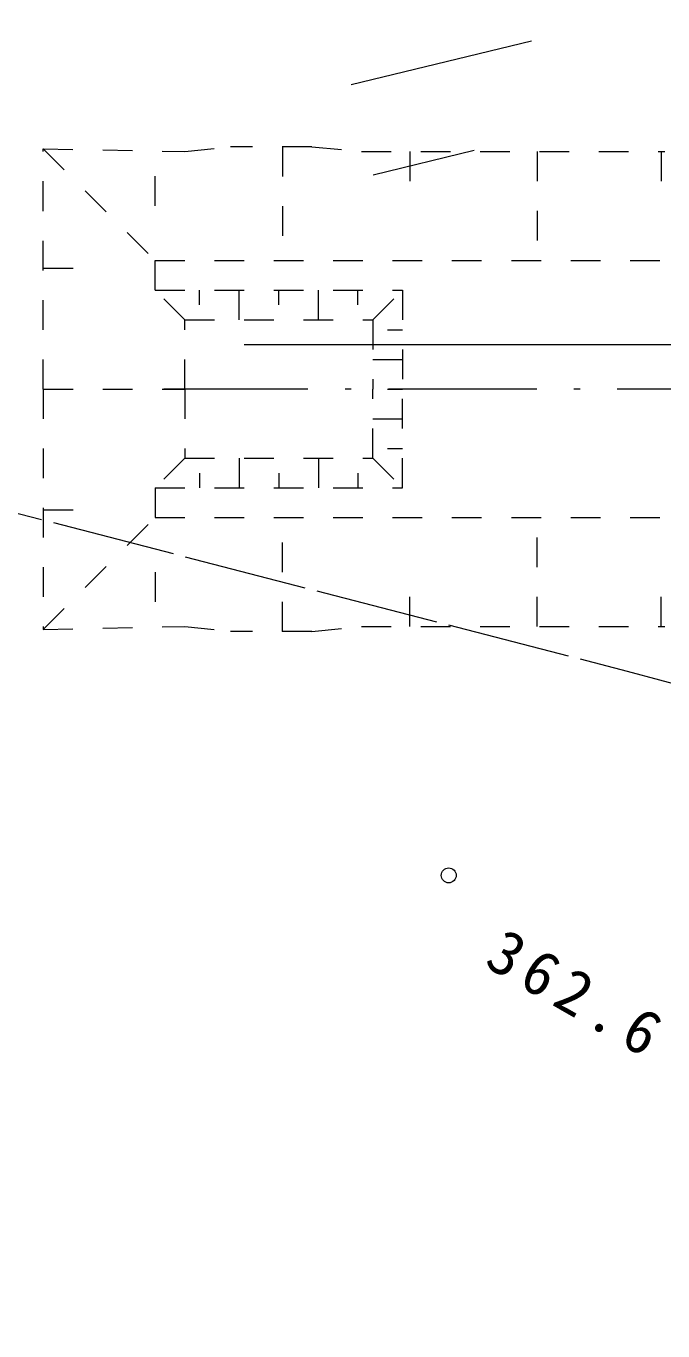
# Model space of a CAD drawing. Header units: millimetres. Extents: x -2078669 to -1085629, y -5987148 to 310365.
# Drawn here: x -1739021 to -1726151, y -1466998 to -1440614 of the extents above; entities that cross this region are included whole.
import ezdxf

# ---------------------------------------------------------------- set-up
doc = ezdxf.new("R2010")
doc.units = ezdxf.units.MM
doc.header["$LTSCALE"] = 500
for name, pattern in [('57103', [5.5, 5, -0.5]), ('SXF_一点短鎖線', [9.25, 6, -1.5, 0.25, -1.5]), ('SXF_跳び破線', [12, 6, -6])]:
    doc.linetypes.add(name, pattern=pattern)
for name, color, linetype, lineweight in [('D-BGD', 7, 'Continuous', 13), ('D-BMK', 2, 'SXF_一点短鎖線', 13), ('D-BYP-STR1', 2, 'Continuous', 13), ('D-BYP-STR8', 5, 'Continuous', 25), ('D-STR-TXT', 7, 'Continuous', 13), ('●予備設計_LP横断', 7, 'Continuous', 13)]:
    doc.layers.add(name, color=color, linetype=linetype, lineweight=lineweight)
doc.styles.add('MS ゴシック', font='MS Gothic.ttf')
doc.dimstyles.new('DIM-500-F', dxfattribs={"dimscale": 500, "dimtxt": 3.5, "dimasz": 2.5, "dimexe": 0, "dimexo": 2, "dimgap": 0.8, "dimtad": 1, "dimdec": 0, "dimzin": 0, "dimdsep": 46, "dimtxsty": 'MS ゴシック', "dimblk": 'OPEN', "dimcen": 0.1, "dimclrd": 256, "dimclre": 256, "dimclrt": 256, "dimaunit": 1, "dimadec": 4, "dimazin": 0, "dimtfac": 1, "dimtdec": 0, "dimtmove": 2, "dimatfit": 3, "dimldrblk": 'OPEN', "dimfxl": 1, "dimtolj": 1, "dimtzin": 0, "dimlwd": -1, "dimlwe": -1, "dimarcsym": 2})

# ---------------------------------------------------------------- blocks, each defined once
blk = doc.blocks.new('M7312')
at = {"layer": '●予備設計_LP横断', "linetype": 'Continuous', "lineweight": 20}
blk.add_circle((0, -0.001), 0.15, dxfattribs=at)
blk = doc.blocks.new('河川平面')
at = {"layer": 'D-BGD', "linetype": 'Continuous'}
for p, q in [((1578514, -2777296), (1582158, -2776410)), ((1578957, -2779119), (1580997, -2778623))]:
    blk.add_line(p, q, dxfattribs=at)
at = {"layer": 'D-BGD', "linetype": '57103', "elevation": 362500, "flags": 128}
blk.add_lwpolyline([(1477172, -2870692), (1480389, -2867967), (1484971, -2865393), (1488582, -2864193), (1490390, -2862448), (1490901, -2861451), (1491577, -2859965), (1492253, -2857970), (1492523, -2854950), (1492706, -2848007), (1492343, -2845971), (1491818, -2844356), (1491196, -2841336), (1490209, -2837875), (1487912, -2834245), (1484986, -2828256), (1481365, -2824222), (1477611, -2819585), (1476055, -2817947), (1475124, -2816767), (1474521, -2815562), (1474237, -2813430), (1474818, -2811802), (1475257, -2810826), (1476458, -2809344), (1478073, -2808418), (1482363, -2806108), (1485565, -2802358), (1489241, -2799156), (1490166, -2797637), (1493717, -2792408), (1495727, -2790693), (1496990, -2790207), (1498678, -2790410), (1515296, -2793779), (1523090, -2795880), (1526242, -2797376), (1532639, -2801346), (1534483, -2801833), (1535345, -2801857), (1536115, -2801690), (1536414, -2801377), (1536811, -2800496), (1536775, -2798251), (1531411, -2785253), (1530397, -2780634), (1531536, -2779067), (1532905, -2778516), (1534675, -2777962), (1556794, -2782089), (1584092, -2789157), (1586463, -2789792), (1587876, -2790125), (1589173, -2790027), (1589943, -2788823)], dxfattribs=at)
at = {"layer": 'D-BGD', "linetype": 'Continuous', "lineweight": 20, "xscale": 1000, "yscale": 1000, "zscale": 1000, "rotation": 330.1091246385173}
blk.add_blockref('M7312', (1580487, -2793287, 362556), dxfattribs=at)
at = {"layer": 'D-BGD', "linetype": 'Continuous', "insert": (1581167, -2795115, 362556), "char_height": 900, "attachment_point": 7, "rotation": 330.1091, "line_spacing_factor": 0.722892, "style": 'MS ゴシック'}
blk.add_mtext('\\T1.287;362.6', dxfattribs=at)
blk = doc.blocks.new('_Open')
at = {"color": 0, "linetype": 'ByBlock', "lineweight": -2}
for p, q in [((-1, 0.167), (0, 0)), ((-1, -0.167), (0, 0)), ((0, 0), (-1, 0))]:
    blk.add_line(p, q, dxfattribs=at)

msp = doc.modelspace()

# ---------------------------------------------------------------- linework, layer by layer
at = {"layer": 'D-BMK', "linetype": 'SXF_一点短鎖線'}
msp.add_line((-1622324.6, -1447952.7), (-1736237.2, -1447952.7), dxfattribs=at)
at = {"layer": 'D-BYP-STR1', "linetype": 'SXF_跳び破線', "ltscale": 0.2}
for p, q in [((-1738673.7, -1447952.7), (-1738673.7, -1443093.6)), ((-1738673.7, -1443093.6), (-1736414.5, -1445352.7)), ((-1736414.5, -1444246.5), (-1736414.5, -1443140.3)), ((-1733247.1, -1443052.7), (-1734888.9, -1443052.7)), ((-1733839.5, -1443052.7), (-1733839.5, -1445352.7)), ((-1733247.1, -1443052.7), (-1732243.7, -1443152.7)), ((-1731264.5, -1443152.4), (-1731264.5, -1444252.7)), ((-1728689.5, -1443152.4), (-1728689.5, -1445352.7)), ((-1726188, -1443152.5), (-1726188, -1444291.6)), ((-1738673.3, -1445511.1), (-1737543.9, -1445511.1)), ((-1736414.5, -1445352.7), (-1723914.5, -1445352.7)), ((-1736414.5, -1445952.7), (-1736414.5, -1445352.7)), ((-1735814.5, -1446552.7), (-1736414.5, -1445952.7)), ((-1736414.5, -1445952.7), (-1736414.5, -1445952.7)), ((-1735514.5, -1446252.7), (-1735514.5, -1445952.7)), ((-1734714.5, -1446552.7), (-1734714.5, -1445952.7)), ((-1733914.5, -1446252.7), (-1733914.5, -1445952.7)), ((-1733114.5, -1446552.7), (-1733114.5, -1445952.7)), ((-1732314.5, -1446252.7), (-1732314.5, -1445952.7)), ((-1732014.5, -1446552.7), (-1731414.5, -1445952.7)), ((-1731714.3, -1446752.7), (-1731414.5, -1446752.7)), ((-1732014.1, -1447352.7), (-1731414.5, -1447352.7)), ((-1738673.7, -1447952.7), (-1738673.7, -1452811.9)), ((-1738673.3, -1447952.7), (-1735814.1, -1447952.7)), ((-1738673.3, -1447952.7), (-1735814.1, -1447952.7)), ((-1731714.3, -1447952.7), (-1731414.5, -1447952.7)), ((-1731714.3, -1447952.7), (-1731414.5, -1447952.7)), ((-1732014.1, -1448552.7), (-1731414.5, -1448552.7)), ((-1731714.3, -1449152.7), (-1731414.5, -1449152.7)), ((-1735814.5, -1449352.7), (-1736414.5, -1449952.7)), ((-1734714.5, -1449352.7), (-1734714.5, -1449952.7)), ((-1733114.5, -1449352.7), (-1733114.5, -1449952.7)), ((-1732014.5, -1449352.7), (-1731414.5, -1449952.7)), ((-1735514.5, -1449652.7), (-1735514.5, -1449952.7)), ((-1733914.5, -1449652.7), (-1733914.5, -1449952.7)), ((-1732314.5, -1449652.7), (-1732314.5, -1449952.7)), ((-1736414.5, -1449952.7), (-1736414.5, -1449952.7)), ((-1736414.5, -1449952.7), (-1736414.5, -1450552.7)), ((-1738673.7, -1452811.9), (-1736414.5, -1450552.7)), ((-1738673.3, -1450394.4), (-1737543.9, -1450394.4)), ((-1736414.5, -1450552.7), (-1723914.5, -1450552.7)), ((-1733839.5, -1452852.7), (-1733839.5, -1450552.7)), ((-1728689.5, -1452753.1), (-1728689.5, -1450552.7)), ((-1736414.5, -1451659), (-1736414.5, -1452765.2)), ((-1731264.5, -1452753.1), (-1731264.5, -1451652.7)), ((-1726188, -1452753), (-1726188, -1451613.9)), ((-1733247.1, -1452852.7), (-1734888.9, -1452852.7)), ((-1733247.1, -1452852.7), (-1732243.7, -1452752.7))]:
    msp.add_line(p, q, dxfattribs=at)
for points in [[(-1738673.7, -1443093.6), (-1735814.5, -1443152.7), (-1734888.9, -1443052.7)], [(-1732243.7, -1443152.4), (-1726114.9, -1443152.4)], [(-1736414.5, -1445952.7), (-1731414.5, -1445952.7), (-1731414.5, -1447952.7)], [(-1735814.5, -1447952.7), (-1735814.5, -1446552.7), (-1732014.5, -1446552.7), (-1732014.5, -1447952.7)], [(-1736414.5, -1449952.7), (-1731414.5, -1449952.7), (-1731414.5, -1447952.7)], [(-1735814.5, -1447952.7), (-1735814.5, -1449352.7), (-1732014.5, -1449352.7), (-1732014.5, -1447952.7)], [(-1738673.7, -1452811.9), (-1735814.5, -1452752.7), (-1734888.9, -1452852.7)], [(-1732243.7, -1452753.1), (-1726114.9, -1452753.1)]]:
    msp.add_lwpolyline(points, dxfattribs=at)
at = {"layer": 'D-STR-TXT'}
msp.add_line((-1734612.5, -1447052.7), (-1723012.5, -1447052.7), dxfattribs=at)

# ---------------------------------------------------------------- block references
at = {"layer": 'D-BGD'}
msp.add_blockref('河川平面', (-3310965.8, 1335500.2), dxfattribs=at)

# ---------------------------------------------------------------- leaders
at = {"layer": 'D-BYP-STR8'}
msp.add_leader([(-1717158.8, -1443416.8), (-1727957, -1434978.2)], dimstyle='DIM-500-F', dxfattribs=at)

doc.saveas('drawing.dxf')
